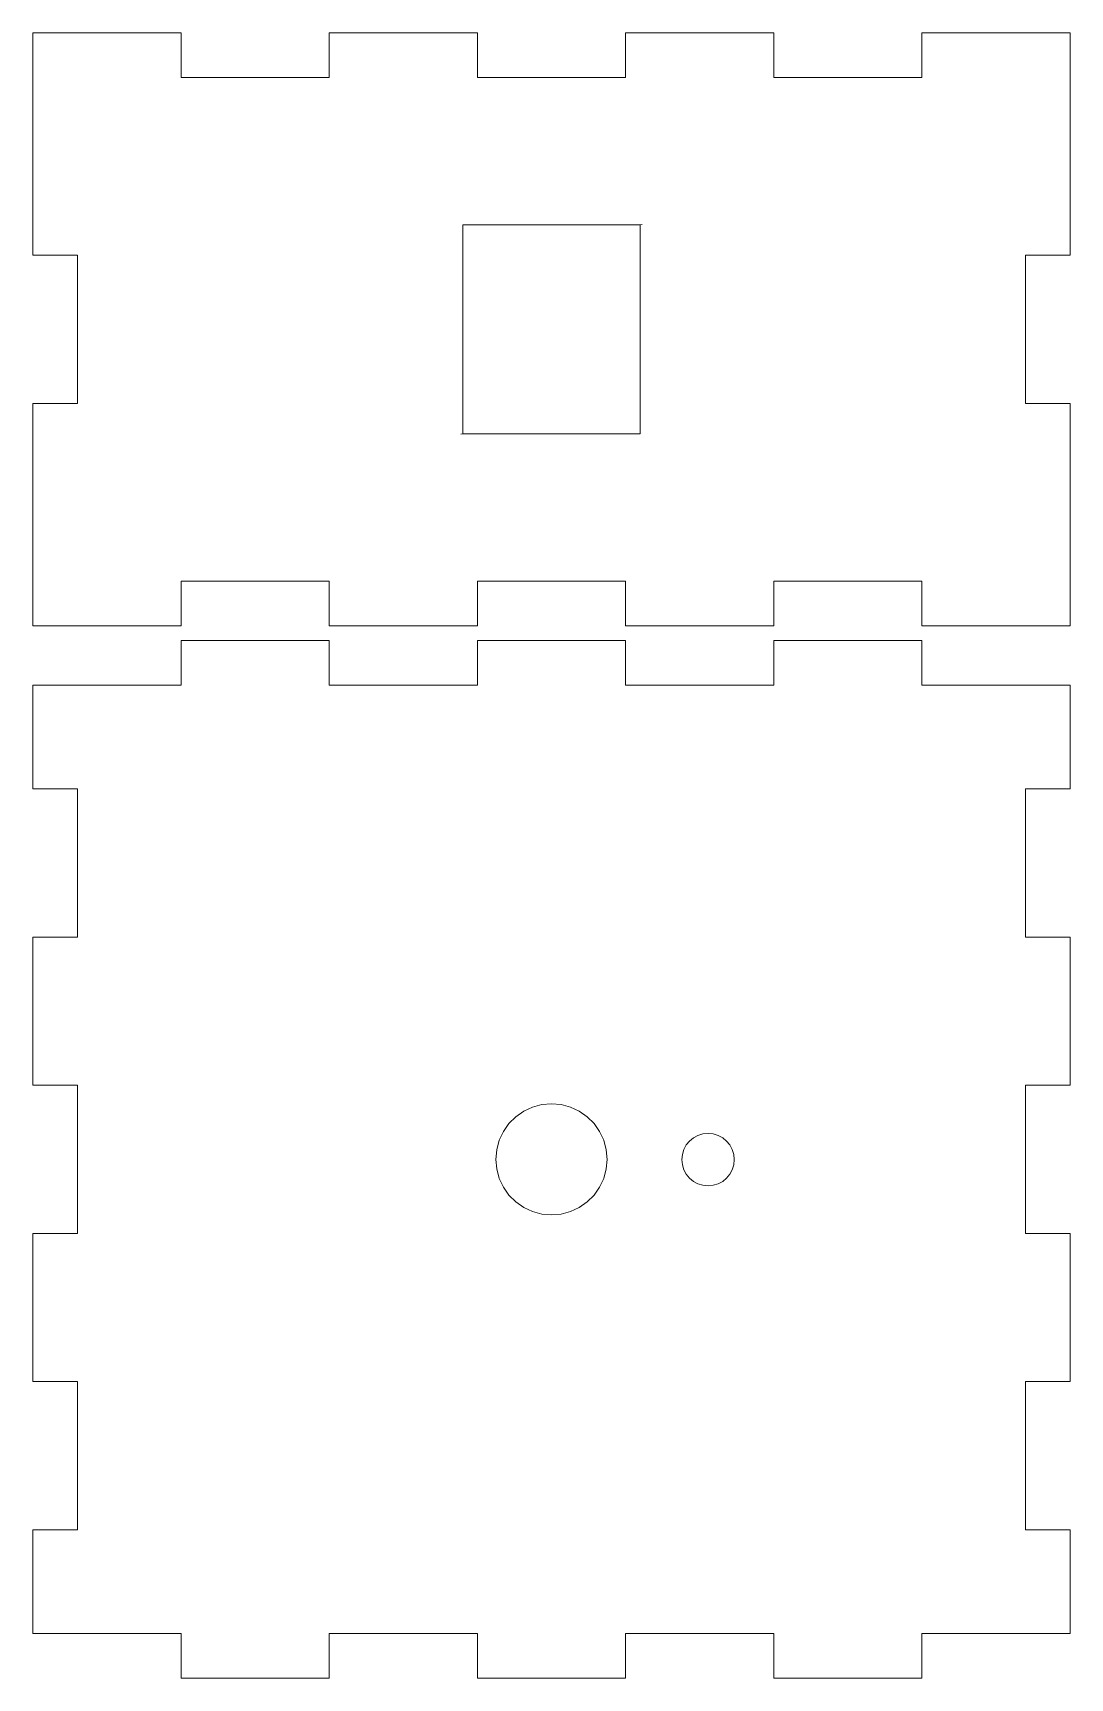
# Model space of a CAD drawing. Header units: centimetres. Extents: x -10.5 to 10.5, y -5.5 to 5.5.
# Drawn here: x -10.5 to -3.57, y -5.5 to 5.5 of the extents above; entities that cross this region are included whole.
import ezdxf

# ---------------------------------------------------------------- set-up
doc = ezdxf.new("R2010")
doc.units = ezdxf.units.CM
doc.header["$MEASUREMENT"] = 0
doc.layers.add('Laag 1', color=7, linetype='Continuous')

msp = doc.modelspace()

# ---------------------------------------------------------------- linework, layer by layer
at = {"layer": 'Laag 1', "color": 242, "lineweight": 9}
msp.add_lwpolyline([(-7.6261, 2.8175), (-6.43996, 2.8175), (-6.43996, 4.21554), (-7.6261, 4.21554), (-7.6261, 2.8175)], close=True, dxfattribs=at)
msp.add_ellipse((-5.98656, -2.03253), major_axis=(0, 0.175), ratio=1, dxfattribs=at)
for points in [[(-9.50943, 5.49764), (-9.50943, 5.49764), (-10.5, 5.49764), (-10.5, 5.49764)], [(-10.5, 5.49764), (-10.5, 5.49764), (-10.5, 4.01179), (-10.5, 4.01179)], [(-9.50943, 5.20047), (-9.50943, 5.20047), (-9.50943, 5.49764), (-9.50943, 5.49764)], [(-7.5283, 5.49764), (-7.5283, 5.49764), (-8.51887, 5.49764), (-8.51887, 5.49764)], [(-8.51887, 5.49764), (-8.51887, 5.49764), (-8.51887, 5.20047), (-8.51887, 5.20047)], [(-7.5283, 5.20047), (-7.5283, 5.20047), (-7.5283, 5.49764), (-7.5283, 5.49764)], [(-5.54717, 5.49764), (-5.54717, 5.49764), (-6.53774, 5.49764), (-6.53774, 5.49764)], [(-6.53774, 5.49764), (-6.53774, 5.49764), (-6.53774, 5.20047), (-6.53774, 5.20047)], [(-5.54717, 5.20047), (-5.54717, 5.20047), (-5.54717, 5.49764), (-5.54717, 5.49764)], [(-3.56604, 5.49764), (-3.56604, 5.49764), (-4.5566, 5.49764), (-4.5566, 5.49764)], [(-4.5566, 5.49764), (-4.5566, 5.49764), (-4.5566, 5.20047), (-4.5566, 5.20047)], [(-3.56604, 4.01179), (-3.56604, 4.01179), (-3.56604, 5.49764), (-3.56604, 5.49764)], [(-8.51887, 5.20047), (-8.51887, 5.20047), (-9.50943, 5.20047), (-9.50943, 5.20047)], [(-6.53774, 5.20047), (-6.53774, 5.20047), (-7.5283, 5.20047), (-7.5283, 5.20047)], [(-4.5566, 5.20047), (-4.5566, 5.20047), (-5.54717, 5.20047), (-5.54717, 5.20047)], [(-7.6261, 4.21554), (-7.6261, 4.21554), (-6.4261, 4.2175), (-6.4261, 4.2175)], [(-10.5, 4.01179), (-10.5, 4.01179), (-10.20283, 4.01179), (-10.20283, 4.01179)], [(-10.20283, 4.01179), (-10.20283, 4.01179), (-10.20283, 3.02123), (-10.20283, 3.02123)], [(-3.86321, 3.02123), (-3.86321, 3.02123), (-3.86321, 4.01179), (-3.86321, 4.01179)], [(-3.86321, 4.01179), (-3.86321, 4.01179), (-3.56604, 4.01179), (-3.56604, 4.01179)], [(-10.20283, 3.02123), (-10.20283, 3.02123), (-10.5, 3.02123), (-10.5, 3.02123)], [(-10.5, 3.02123), (-10.5, 3.02123), (-10.5, 1.53538), (-10.5, 1.53538)], [(-3.56604, 3.02123), (-3.56604, 3.02123), (-3.86321, 3.02123), (-3.86321, 3.02123)], [(-3.56604, 1.53538), (-3.56604, 1.53538), (-3.56604, 3.02123), (-3.56604, 3.02123)], [(-7.63995, 2.81554), (-7.63995, 2.81554), (-6.43995, 2.8175), (-6.43995, 2.8175)], [(-9.50943, 1.83255), (-9.50943, 1.83255), (-8.51887, 1.83255), (-8.51887, 1.83255)], [(-9.50943, 1.53538), (-9.50943, 1.53538), (-9.50943, 1.83255), (-9.50943, 1.83255)], [(-8.51887, 1.83255), (-8.51887, 1.83255), (-8.51887, 1.53538), (-8.51887, 1.53538)], [(-7.5283, 1.53538), (-7.5283, 1.53538), (-7.5283, 1.83255), (-7.5283, 1.83255)], [(-7.5283, 1.83255), (-7.5283, 1.83255), (-6.53774, 1.83255), (-6.53774, 1.83255)], [(-6.53774, 1.83255), (-6.53774, 1.83255), (-6.53774, 1.53538), (-6.53774, 1.53538)], [(-5.54717, 1.53538), (-5.54717, 1.53538), (-5.54717, 1.83255), (-5.54717, 1.83255)], [(-5.54717, 1.83255), (-5.54717, 1.83255), (-4.5566, 1.83255), (-4.5566, 1.83255)], [(-4.5566, 1.83255), (-4.5566, 1.83255), (-4.5566, 1.53538), (-4.5566, 1.53538)], [(-10.5, 1.53538), (-10.5, 1.53538), (-9.50943, 1.53538), (-9.50943, 1.53538)], [(-8.51887, 1.43632), (-8.51887, 1.43632), (-9.50943, 1.43632), (-9.50943, 1.43632)], [(-9.50943, 1.43632), (-9.50943, 1.43632), (-9.50943, 1.13915), (-9.50943, 1.13915)], [(-8.51887, 1.53538), (-8.51887, 1.53538), (-7.5283, 1.53538), (-7.5283, 1.53538)], [(-8.51887, 1.13915), (-8.51887, 1.13915), (-8.51887, 1.43632), (-8.51887, 1.43632)], [(-6.53774, 1.43632), (-6.53774, 1.43632), (-7.5283, 1.43632), (-7.5283, 1.43632)], [(-7.5283, 1.43632), (-7.5283, 1.43632), (-7.5283, 1.13915), (-7.5283, 1.13915)], [(-6.53774, 1.53538), (-6.53774, 1.53538), (-5.54717, 1.53538), (-5.54717, 1.53538)], [(-6.53774, 1.13915), (-6.53774, 1.13915), (-6.53774, 1.43632), (-6.53774, 1.43632)], [(-4.5566, 1.43632), (-4.5566, 1.43632), (-5.54717, 1.43632), (-5.54717, 1.43632)], [(-5.54717, 1.43632), (-5.54717, 1.43632), (-5.54717, 1.13915), (-5.54717, 1.13915)], [(-4.5566, 1.53538), (-4.5566, 1.53538), (-3.56604, 1.53538), (-3.56604, 1.53538)], [(-4.5566, 1.13915), (-4.5566, 1.13915), (-4.5566, 1.43632), (-4.5566, 1.43632)], [(-9.50943, 1.13915), (-9.50943, 1.13915), (-10.5, 1.13915), (-10.5, 1.13915)], [(-10.5, 1.13915), (-10.5, 1.13915), (-10.5, 0.44575), (-10.5, 0.44575)], [(-7.5283, 1.13915), (-7.5283, 1.13915), (-8.51887, 1.13915), (-8.51887, 1.13915)], [(-5.54717, 1.13915), (-5.54717, 1.13915), (-6.53774, 1.13915), (-6.53774, 1.13915)], [(-3.56604, 1.13915), (-3.56604, 1.13915), (-4.5566, 1.13915), (-4.5566, 1.13915)], [(-3.56604, 0.44575), (-3.56604, 0.44575), (-3.56604, 1.13915), (-3.56604, 1.13915)], [(-10.5, 0.44575), (-10.5, 0.44575), (-10.20283, 0.44575), (-10.20283, 0.44575)], [(-10.20283, 0.44575), (-10.20283, 0.44575), (-10.20283, -0.54481), (-10.20283, -0.54481)], [(-3.86321, -0.54481), (-3.86321, -0.54481), (-3.86321, 0.44575), (-3.86321, 0.44575)], [(-3.86321, 0.44575), (-3.86321, 0.44575), (-3.56604, 0.44575), (-3.56604, 0.44575)], [(-10.5, -1.53538), (-10.5, -1.53538), (-10.5, -0.54481), (-10.5, -0.54481)], [(-10.20283, -0.54481), (-10.20283, -0.54481), (-10.5, -0.54481), (-10.5, -0.54481)], [(-3.56604, -0.54481), (-3.56604, -0.54481), (-3.86321, -0.54481), (-3.86321, -0.54481)], [(-3.56604, -1.53538), (-3.56604, -1.53538), (-3.56604, -0.54481), (-3.56604, -0.54481)], [(-10.5, -1.53538), (-10.5, -1.53538), (-10.20283, -1.53538), (-10.20283, -1.53538)], [(-10.20283, -1.53538), (-10.20283, -1.53538), (-10.20283, -2.52594), (-10.20283, -2.52594)], [(-3.86321, -2.52594), (-3.86321, -2.52594), (-3.86321, -1.53538), (-3.86321, -1.53538)], [(-3.86321, -1.53538), (-3.86321, -1.53538), (-3.56604, -1.53538), (-3.56604, -1.53538)], [(-7.31758, -1.79189), (-7.31758, -1.79189), (-7.27179, -1.7461), (-7.27179, -1.7461)], [(-7.27179, -1.7461), (-7.27179, -1.7461), (-7.21875, -1.70896), (-7.21875, -1.70896)], [(-7.21875, -1.70896), (-7.21875, -1.70896), (-7.16006, -1.6816), (-7.16006, -1.6816)], [(-7.16006, -1.6816), (-7.16006, -1.6816), (-7.09752, -1.66484), (-7.09752, -1.66484)], [(-7.09752, -1.66484), (-7.09752, -1.66484), (-7.03302, -1.6592), (-7.03302, -1.6592)], [(-7.03302, -1.6592), (-7.03302, -1.6592), (-6.96852, -1.66484), (-6.96852, -1.66484)], [(-6.96852, -1.66484), (-6.96852, -1.66484), (-6.90597, -1.6816), (-6.90597, -1.6816)], [(-6.90597, -1.6816), (-6.90597, -1.6816), (-6.84729, -1.70896), (-6.84729, -1.70896)], [(-6.84729, -1.70896), (-6.84729, -1.70896), (-6.79425, -1.7461), (-6.79425, -1.7461)], [(-6.79425, -1.7461), (-6.79425, -1.7461), (-6.74846, -1.79189), (-6.74846, -1.79189)], [(-7.38208, -1.90361), (-7.38208, -1.90361), (-7.35471, -1.84493), (-7.35471, -1.84493)], [(-7.35471, -1.84493), (-7.35471, -1.84493), (-7.31758, -1.79189), (-7.31758, -1.79189)], [(-6.74846, -1.79189), (-6.74846, -1.79189), (-6.71132, -1.84493), (-6.71132, -1.84493)], [(-6.71132, -1.84493), (-6.71132, -1.84493), (-6.68396, -1.90361), (-6.68396, -1.90361)], [(-7.40448, -2.03066), (-7.40448, -2.03066), (-7.39884, -1.96615), (-7.39884, -1.96615)], [(-7.39884, -1.96615), (-7.39884, -1.96615), (-7.38208, -1.90361), (-7.38208, -1.90361)], [(-6.68396, -1.90361), (-6.68396, -1.90361), (-6.6672, -1.96615), (-6.6672, -1.96615)], [(-6.6672, -1.96615), (-6.6672, -1.96615), (-6.66156, -2.03066), (-6.66156, -2.03066)], [(-7.39884, -2.09517), (-7.39884, -2.09517), (-7.40448, -2.03066), (-7.40448, -2.03066)], [(-6.66156, -2.03066), (-6.66156, -2.03066), (-6.6672, -2.09517), (-6.6672, -2.09517)], [(-7.38208, -2.15771), (-7.38208, -2.15771), (-7.39884, -2.09517), (-7.39884, -2.09517)], [(-7.35471, -2.21639), (-7.35471, -2.21639), (-7.38208, -2.15771), (-7.38208, -2.15771)], [(-6.68396, -2.15771), (-6.68396, -2.15771), (-6.71132, -2.21639), (-6.71132, -2.21639)], [(-6.6672, -2.09517), (-6.6672, -2.09517), (-6.68396, -2.15771), (-6.68396, -2.15771)], [(-7.31758, -2.26943), (-7.31758, -2.26943), (-7.35471, -2.21639), (-7.35471, -2.21639)], [(-7.27179, -2.31522), (-7.27179, -2.31522), (-7.31758, -2.26943), (-7.31758, -2.26943)], [(-6.74846, -2.26943), (-6.74846, -2.26943), (-6.79425, -2.31522), (-6.79425, -2.31522)], [(-6.71132, -2.21639), (-6.71132, -2.21639), (-6.74846, -2.26943), (-6.74846, -2.26943)], [(-7.21875, -2.35236), (-7.21875, -2.35236), (-7.27179, -2.31522), (-7.27179, -2.31522)], [(-7.16006, -2.37972), (-7.16006, -2.37972), (-7.21875, -2.35236), (-7.21875, -2.35236)], [(-7.09752, -2.39648), (-7.09752, -2.39648), (-7.16006, -2.37972), (-7.16006, -2.37972)], [(-7.03302, -2.40212), (-7.03302, -2.40212), (-7.09752, -2.39648), (-7.09752, -2.39648)], [(-6.96852, -2.39648), (-6.96852, -2.39648), (-7.03302, -2.40212), (-7.03302, -2.40212)], [(-6.90597, -2.37972), (-6.90597, -2.37972), (-6.96852, -2.39648), (-6.96852, -2.39648)], [(-6.84729, -2.35236), (-6.84729, -2.35236), (-6.90597, -2.37972), (-6.90597, -2.37972)], [(-6.79425, -2.31522), (-6.79425, -2.31522), (-6.84729, -2.35236), (-6.84729, -2.35236)], [(-10.5, -3.51651), (-10.5, -3.51651), (-10.5, -2.52594), (-10.5, -2.52594)], [(-10.20283, -2.52594), (-10.20283, -2.52594), (-10.5, -2.52594), (-10.5, -2.52594)], [(-3.56604, -2.52594), (-3.56604, -2.52594), (-3.86321, -2.52594), (-3.86321, -2.52594)], [(-3.56604, -3.51651), (-3.56604, -3.51651), (-3.56604, -2.52594), (-3.56604, -2.52594)], [(-10.5, -3.51651), (-10.5, -3.51651), (-10.20283, -3.51651), (-10.20283, -3.51651)], [(-10.20283, -3.51651), (-10.20283, -3.51651), (-10.20283, -4.50708), (-10.20283, -4.50708)], [(-3.86321, -4.50708), (-3.86321, -4.50708), (-3.86321, -3.51651), (-3.86321, -3.51651)], [(-3.86321, -3.51651), (-3.86321, -3.51651), (-3.56604, -3.51651), (-3.56604, -3.51651)], [(-10.5, -5.20047), (-10.5, -5.20047), (-10.5, -4.50708), (-10.5, -4.50708)], [(-10.20283, -4.50708), (-10.20283, -4.50708), (-10.5, -4.50708), (-10.5, -4.50708)], [(-3.56604, -4.50708), (-3.56604, -4.50708), (-3.86321, -4.50708), (-3.86321, -4.50708)], [(-3.56604, -5.20047), (-3.56604, -5.20047), (-3.56604, -4.50708), (-3.56604, -4.50708)], [(-10.5, -5.20047), (-10.5, -5.20047), (-9.50943, -5.20047), (-9.50943, -5.20047)], [(-9.50943, -5.20047), (-9.50943, -5.20047), (-9.50943, -5.49764), (-9.50943, -5.49764)], [(-8.51887, -5.20047), (-8.51887, -5.20047), (-7.5283, -5.20047), (-7.5283, -5.20047)], [(-8.51887, -5.49764), (-8.51887, -5.49764), (-8.51887, -5.20047), (-8.51887, -5.20047)], [(-7.5283, -5.20047), (-7.5283, -5.20047), (-7.5283, -5.49764), (-7.5283, -5.49764)], [(-6.53774, -5.49764), (-6.53774, -5.49764), (-6.53774, -5.20047), (-6.53774, -5.20047)], [(-6.53774, -5.20047), (-6.53774, -5.20047), (-5.54717, -5.20047), (-5.54717, -5.20047)], [(-5.54717, -5.20047), (-5.54717, -5.20047), (-5.54717, -5.49764), (-5.54717, -5.49764)], [(-4.5566, -5.49764), (-4.5566, -5.49764), (-4.5566, -5.20047), (-4.5566, -5.20047)], [(-4.5566, -5.20047), (-4.5566, -5.20047), (-3.56604, -5.20047), (-3.56604, -5.20047)], [(-9.50943, -5.49764), (-9.50943, -5.49764), (-8.51887, -5.49764), (-8.51887, -5.49764)], [(-7.5283, -5.49764), (-7.5283, -5.49764), (-6.53774, -5.49764), (-6.53774, -5.49764)], [(-5.54717, -5.49764), (-5.54717, -5.49764), (-4.5566, -5.49764), (-4.5566, -5.49764)]]:
    msp.add_open_spline(points, degree=3, dxfattribs=at)

doc.saveas('drawing.dxf')
